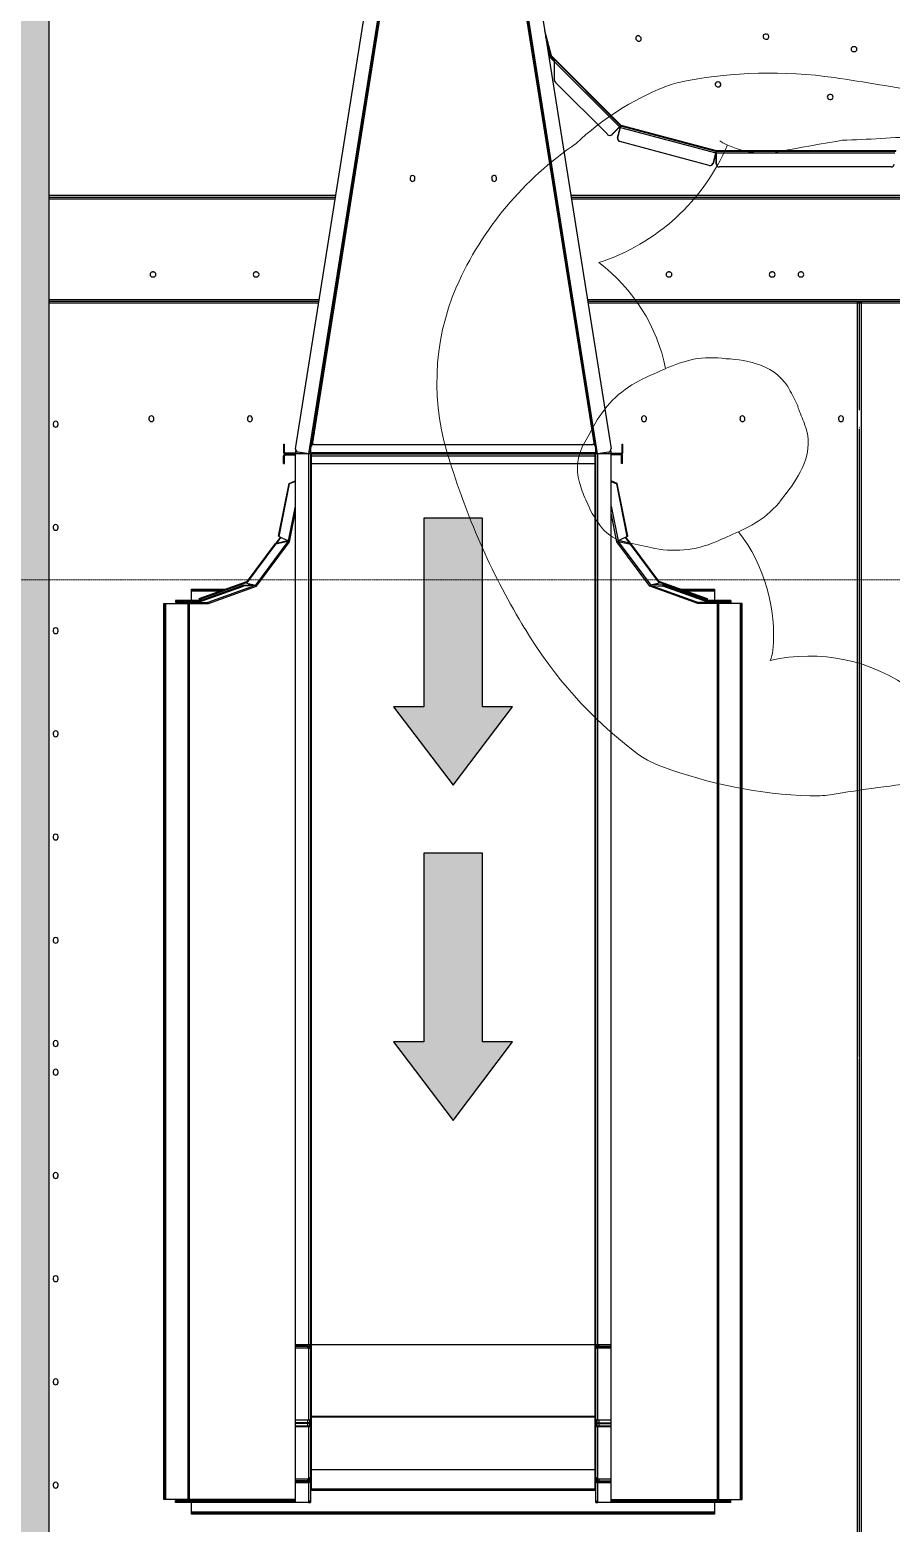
# Model space of a CAD drawing. Header units: millimetres. Extents: x 2822564 to 2991989, y -324396 to -253399.
# Drawn here: x 2831979 to 2832878, y -311927 to -310368 of the extents above; entities that cross this region are included whole.
import ezdxf

# ---------------------------------------------------------------- set-up
doc = ezdxf.new("R2010")
doc.units = ezdxf.units.MM
doc.linetypes.add('12017_XPLAN_GROUND$0$HIDDEN', pattern=[0.375, 0.25, -0.125])
doc.linetypes.add('DASHDOT', pattern=[1, 0.5, -0.25, 0, -0.25])
for name, color, linetype, lineweight in [("'new furniture'", 252, 'Continuous', 9), ('ARCHMED-Fur-S', 8, 'Continuous', 9), ('KATCHIN', 253, '12017_XPLAN_GROUND$0$HIDDEN', 5)]:
    doc.layers.add(name, color=color, linetype=linetype, lineweight=lineweight)
doc.layers.add('AX', color=1, linetype='DASHDOT')
doc.layers.add('LAF Detail', color=7, linetype='Continuous')

# ---------------------------------------------------------------- blocks, each defined once
blk = doc.blocks.new('N_1210DE-00037-200612191001')
at = {"layer": 'ARCHMED-Fur-S'}
blk.add_line((0.56, 10.85), (0.12, 10.86), dxfattribs=at)
for centre, radius, start, end in [((552.98, -349.48), 702.96, 144.71444, 145.42156), ((-223.28, 135.68), 221.46, 336.5542, 338.4609), ((10.05, 25.54), 43.1, 146.268, 165.4558), ((190.55, -13.65), 219.37, 163.7977, 165.4765), ((-29.75, 44.02), 8.38, 303.8854, 341.4998), ((-39.41, 24.4), 19.95, 352.275, 41.2889), ((-21.99, 33.85), 10, 165.4558, 176.0959), ((-5.76, 32.74), 26.27, 176.0959, 197.8391), ((-0.66, 27.83), 5, 91.3626, 135.2449), ((0.88, -36.92), 69.77, 89.9546, 91.3626), ((-2.66, -36.83), 69.73, 85.6517, 87.0449), ((2.25, 27.71), 5, 41.608, 85.6517), ((3.86, 23.34), 11.37, 135.2449, 152.1788), ((-2.48, 23.51), 11.33, 24.8185, 41.608), ((37.63, 16.36), 16.59, 117.7831, 167.2267), ((2.34, 23), 10.23, 146.4549, 163.7939), ((-0.98, 23.08), 10.19, 13.2251, 30.564), ((261.41, -48.14), 235.96, 161.085, 163.3053), ((8.22, 22.56), 16.05, 168.1544, 178.1606), ((0.96, 29.39), 32.07, 188.412, 220.503), ((-6.87, 22.95), 16.01, 358.8402, 8.8464), ((-11.96, 6.9), 16.7, 75.6507, 117.3916), ((78.58, 19.85), 86.46, 177.8638, 179.4247), ((12.41, 6.7), 16.26, 59.3154, 101.6171), ((-77.32, 23.93), 86.46, 357.5755, 359.1362), ((2.12, 20.62), 10, 179.4247, 215.5949), ((-0.93, 20.7), 10, 321.4049, 357.5755), ((18.42, 17.36), 4.03, 41.3263, 55.482), ((25.82, 22.52), 10, 332.2681, 343.3053), ((-5.25, 38.85), 45.1, 313.9831, 332.2681), ((-70.28, -31.21), 79.04, 34.1299, 35.5949), ((68.66, -34.85), 79.04, 141.4049, 143.1618), ((-0.72, 15.94), 5, 214.1299, 259.4252), ((2.15, 15.07), 4.12, 284.5708, 322.1938), ((0.2, 20.83), 9.97, 259.4252, 269.5695), ((1.01, 20.81), 9.97, 267.4282, 282.6328), ((-5.99, 23.85), 23.2, 221.2473, 263.4196), ((19.12, 13.59), 10, 296.9913, 313.9831), ((4.91, 41.51), 41.32, 275.2234, 296.9913), ((1.82, 69.72), 69.71, 261.3637, 275.6363)]:
    blk.add_arc(centre, radius, start, end, dxfattribs=at)
blk = doc.blocks.new('Surgery Zone')
at = {"layer": 'KATCHIN', "color": 240, "ltscale": 1.1, "true_color": 0xed1f24}
blk.add_line((1610637.8, -562746.7, 0), (1612587.8, -562746.7, 0), dxfattribs=at)
at = {"layer": 'KATCHIN', "color": 85, "ltscale": 1.1, "true_color": 0x58ba48}
blk.add_circle((1610637.8, -562746.7, 0), 2200, dxfattribs=at)
at = {"layer": "'new furniture'", "extrusion": (1.57871e-14, -3.63266e-19, -1), "xscale": -10.99999999998999, "yscale": 10.99999999998998, "zscale": -10.99999999998999, "rotation": 244.3416203095116}
blk.add_blockref('N_1210DE-00037-200612191001', (-1611443.1, -562779.7, 0), dxfattribs=at)
blk = doc.blocks.new('LAF')
at = {"ltscale": 10}
h = blk.add_hatch(color=150, dxfattribs=at)
h.dxf.hatch_style = 1
h.paths.add_polyline_path([(-273.8, 804.9), (-273.8, 866.2), (-470.8, 866.2), (-470.8, 897.7), (-552.7, 835.6), (-470.8, 773.4), (-470.8, 804.9)])
h.paths.add_polyline_path([(76.2, 804.9), (76.2, 866.2), (-120.8, 866.2), (-120.8, 897.7), (-202.7, 835.6), (-120.8, 773.4), (-120.8, 804.9)])
h.paths.add_polyline_path([(563, -606.2), (501.8, -606.2), (501.8, -803.2), (470.3, -803.2), (532.4, -885.2), (594.5, -803.2), (563, -803.2)])
h.paths.add_polyline_path([(563, -256.2), (501.8, -256.2), (501.8, -453.2), (470.3, -453.2), (532.4, -535.2), (594.5, -453.2), (563, -453.2)])
h.paths.add_polyline_path([(1174.1, 730.8), (1174.1, 792.1), (977.1, 792.1), (977.1, 823.6), (895.2, 761.4), (977.1, 699.3), (977.1, 730.8)])
h.paths.add_polyline_path([(1611.2, 730.8), (1611.2, 792.1), (1414.2, 792.1), (1414.2, 823.6), (1332.3, 761.4), (1414.2, 699.3), (1414.2, 730.8)])
at = {"layer": 'LAF Detail'}
h = blk.add_hatch(color=1, dxfattribs=at)
h.dxf.hatch_style = 1
h.paths.add_polyline_path([(1750, 1297.5), (-1750, 1297.5), (-1750, 1257.5), (1750, 1257.5)])
h.paths.add_polyline_path([(-1257.5, 1750), (-1297.5, 1750), (-1297.5, 1297.5), (-1257.5, 1297.5)])
h.paths.add_polyline_path([(1297.5, 1750), (1257.5, 1750), (1257.5, 1297.5), (1297.5, 1297.5)])
h.paths.add_polyline_path([(1297.5, -1297.5), (1257.5, -1297.5), (1257.5, -1750), (1297.5, -1750)])
h.paths.add_polyline_path([(1750, -1257.5), (-1750, -1257.5), (-1750, -1297.5), (1750, -1297.5)])
h.paths.add_polyline_path([(-1257.5, -1297.5), (-1297.5, -1297.5), (-1297.5, -1750), (-1257.5, -1750)])
h.paths.add_polyline_path([(2764.7, 1882.3), (2614.7, 1882.3), (2614.7, 1842.3), (2068.7, 1842.3), (2068.7, 1882.3), (1918.7, 1882.3), (1918.7, 567.3), (2068.7, 567.3), (2068.7, 604.8), (2183, 604.8), (2183, 609.8), (2063, 609.8), (2063, 637.3), (2183, 637.3), (2183, 607.3), (2614.7, 607.3), (2614.7, 567.3), (2764.7, 567.3)])
h.paths.add_polyline_path([(1958.7, 1802.3), (2724.7, 1802.3), (2724.7, 913.3), (2183, 913.3), (2183, 883.3), (2063, 883.3), (2063, 913.3), (1958.7, 913.3)], flags=16)
h.paths.add_polyline_path([(1958.9, 1526.8, 1), (1964, 1526.8, 1)], flags=0)
h.paths.add_polyline_path([(1958.9, 1314.6, 1), (1964, 1314.6, 1)], flags=0)
h.paths.add_polyline_path([(2151, 1529.4), (2152, 1529.4, -1), (2152, 1524.2), (2151, 1524.2, -1)], flags=0)
h.paths.add_polyline_path([(2148.9, 1526.8, -1), (2154, 1526.8, -1)], flags=0)
h.paths.add_polyline_path([(2151, 1317.2), (2152, 1317.2, -1), (2152, 1312), (2151, 1312, -1)], flags=0)
h.paths.add_polyline_path([(2154, 1314.6, -1), (2148.9, 1314.6, -1)], flags=0)
h.paths.add_polyline_path([(2000, 1717.6), (2001.5, 1718.9, -1), (2004.9, 1715), (2003.4, 1713.7, -1)], flags=0)
h.paths.add_polyline_path([(2257.9, 1477.7), (2257.9, 1478.7, -1), (2263.1, 1478.7), (2263.1, 1477.7, -1)], flags=0)
h.paths.add_polyline_path([(2257.9, 1363.7, -1), (2263.1, 1363.7), (2263.1, 1362.7, -1), (2257.9, 1362.7)], flags=0)
h.paths.add_polyline_path([(2562.4, 1106.3), (2724.7, 1249.4), (2724.7, 1249.7), (2562.1, 1106.3)], flags=0)
h.paths.add_polyline_path([(2556.8, 1105.2), (2557, 1105.2), (2557.2, 1105.3, 0.093249)], flags=0)
h.paths.add_polyline_path([(2308.7, 1100.3), (2551.5, 1100.3), (2555.3, 1103.7), (2555.3, 1104.3, -0.414214), (2557.3, 1106.3), (2557.3, 1105.2, 0.12943), (2555.3, 1104.3), (2555.3, 1100.4), (2552.5, 1097.8), (2544.7, 1097.8), (2544.7, 1096.6), (2326.7, 1096.6), (2307.7, 1096.6, 0.414214), (2306.5, 1095.3), (2306.5, 1036.7, 0.080761), (2306.5, 1036.3), (2306.5, 1036.3), (2330.5, 914.1), (2357.5, 914.1), (2544.1, 914.1), (2544.1, 913.8), (2544.1, 913.3), (2543.7, 913.3), (2419.6, 913.8), (2366, 913.8), (2357.6, 914.1), (2357.6, 913.3), (2357.5, 913.3), (2357.5, 914.1), (2327.5, 914.1), (2303.5, 1036.3), (1958.7, 1036.3), (1958.7, 1036.9), (2303, 1036.9), (2303, 1096.6), (2326.5, 1096.6), (2326.5, 1097.8), (2308.7, 1097.8)], flags=0)
h.paths.add_polyline_path([(2305.2, 1036.7, 0.09518), (2305.4, 1035.8, 0.113938), (2303.6, 1035.9), (2305.2, 1036.1)], flags=0)
h.paths.add_polyline_path([(2257.9, 1592.7), (2257.9, 1593.7, -1), (2263.1, 1593.7), (2263.1, 1592.7, -1)], flags=0)
h.paths.add_polyline_path([(2058.1, 1768.8), (2059.6, 1770.2, -1), (2063, 1766.3), (2061.5, 1764.9, -1)], flags=0)
h.paths.add_polyline_path([(2263.1, 1248.7), (2263.1, 1247.7, -1), (2257.9, 1247.7), (2257.9, 1248.7, -1)], flags=0)
h.paths.add_polyline_path([(2444, 1411.7, 0.956183), (2444, 1429.7, -0.066402)], flags=0)
h.paths.add_polyline_path([(2426.8, 1429.7), (2427.6, 1429.7, 0.022091), (2426.8, 1429.7, 11.266721), (2426.8, 1411.7), (2427.6, 1411.7, -0.022091), (2426.8, 1411.7, -11.266721)], flags=0)
h.paths.add_polyline_path([(2426.6, 1420.7, -1), (2326.6, 1420.7, -1)], flags=0)
h.paths.add_polyline_path([(2339.5, 1461.4, -1), (2332.5, 1461.4, -1)], flags=0)
h.paths.add_polyline_path([(2338.5, 1461.4, -1), (2333.5, 1461.4, -1)], flags=0)
h.paths.add_polyline_path([(2339.5, 1380, -1), (2332.5, 1380, -1)], flags=0)
h.paths.add_polyline_path([(2338.5, 1380, -1), (2333.5, 1380, -1)], flags=0)
h.paths.add_polyline_path([(2341, 1529.4), (2342, 1529.4, -1), (2342, 1524.2), (2341, 1524.2, -1)], flags=0)
h.paths.add_polyline_path([(2344, 1526.8, -1), (2338.9, 1526.8, -1)], flags=0)
h.paths.add_polyline_path([(2257.9, 1692.7), (2257.9, 1693.7, -1), (2263.1, 1693.7), (2263.1, 1692.7, -1)], flags=0)
h.paths.add_polyline_path([(2341, 1317.2), (2342, 1317.2, -1), (2342, 1312), (2341, 1312, -1)], flags=0)
h.paths.add_polyline_path([(2344, 1314.6, -1), (2338.9, 1314.6, -1)], flags=0)
h.paths.add_polyline_path([(1948.7, 1862.3, -1), (1962.7, 1862.3, -1)], flags=16)
h.paths.add_polyline_path([(2263.1, 1133.7), (2263.1, 1132.7, -1), (2257.9, 1132.7), (2257.9, 1133.7, -1)], flags=0)
h.paths.add_polyline_path([(2420.8, 1461.4, -1), (2413.8, 1461.4, -1)], flags=0)
h.paths.add_polyline_path([(2419.8, 1461.4, -1), (2414.8, 1461.4, -1)], flags=0)
h.paths.add_polyline_path([(2420.8, 1380, -1), (2413.8, 1380, -1)], flags=0)
h.paths.add_polyline_path([(2419.8, 1380, -1), (2414.8, 1380, -1)], flags=0)
h.paths.add_polyline_path([(2257.9, 1792.7), (2257.9, 1793.7, -1), (2263.1, 1793.7), (2263.1, 1792.7, -1)], flags=0)
h.paths.add_polyline_path([(2551.5, 1100.3, 0.016832), (2552, 1099.1), (2552.1, 1099.1), (2551.9, 1099.1), (2551.9, 1099), (2552, 1099, -0.00829)], flags=0)
h.paths.add_polyline_path([(2327.4, 1109.9), (2329.4, 1109.9, -1), (2329.4, 1104.7), (2327.4, 1104.7, -1)], flags=0)
h.paths.add_polyline_path([(2490.2, 1477.7), (2490.2, 1478.7, -1), (2495.4, 1478.7), (2495.4, 1477.7, -1)], flags=0)
h.paths.add_polyline_path([(2490.2, 1363.7, -1), (2495.4, 1363.7), (2495.4, 1362.7, -1), (2490.2, 1362.7)], flags=0)
h.paths.add_polyline_path([(2394, 1109.9), (2396, 1109.9, -1), (2396, 1104.7), (2394, 1104.7, -1)], flags=0)
h.paths.add_polyline_path([(1958.7, 873.3), (2310.7, 873.3), (2310.7, 647.3), (1958.7, 647.3)], flags=16)
h.paths.add_polyline_path([(2490.2, 1592.7), (2490.2, 1593.7, -1), (2495.4, 1593.7), (2495.4, 1592.7, -1)], flags=0)
h.paths.add_polyline_path([(2490.2, 1248.7, -1), (2495.4, 1248.7), (2495.4, 1247.7, -1), (2490.2, 1247.7)], flags=0)
h.paths.add_polyline_path([(2531, 1529.4), (2532, 1529.4, -1), (2532, 1524.2), (2531, 1524.2, -1)], flags=0)
h.paths.add_polyline_path([(2534, 1526.8, -1), (2528.9, 1526.8, -1)], flags=0)
h.paths.add_polyline_path([(2531, 1317.2), (2532, 1317.2, -1), (2532, 1312), (2531, 1312, -1)], flags=0)
h.paths.add_polyline_path([(2534, 1314.6, -1), (2528.9, 1314.6, -1)], flags=0)
h.paths.add_polyline_path([(2490.2, 1692.7), (2490.2, 1693.7, -1), (2495.4, 1693.7), (2495.4, 1692.7, -1)], flags=0)
h.paths.add_polyline_path([(2460.7, 1109.9), (2462.7, 1109.9, -1), (2462.7, 1104.7), (2460.7, 1104.7, -1)], flags=0)
h.paths.add_polyline_path([(2495.4, 1133.7), (2495.4, 1132.7, -1), (2490.2, 1132.7), (2490.2, 1133.7, -1)], flags=0)
h.paths.add_polyline_path([(2490.2, 1792.7), (2490.2, 1793.7, -1), (2495.4, 1793.7), (2495.4, 1792.7, -1)], flags=0)
h.paths.add_polyline_path([(2527.4, 1109.9), (2529.4, 1109.9, -1), (2529.4, 1104.7), (2527.4, 1104.7, -1)], flags=0)
h.paths.add_polyline_path([(2322.7, 860.3), (2350.7, 860.3), (2350.7, 873.3), (2724.7, 873.3), (2724.7, 647.3), (2350.7, 647.3), (2350.7, 660.3), (2322.7, 660.3, -0.414214), (2320.7, 662.3), (2320.7, 858.3, -0.414214)], flags=16)
h.paths.add_polyline_path([(2561.8, 1122.2), (2563.3, 1123.5, -1), (2566.7, 1119.6), (2565.2, 1118.3, -1)], flags=0)
h.paths.add_polyline_path([(2353.8, 820.3), (2353.8, 860.3), (2353.7, 820.3)], flags=0)
h.paths.add_polyline_path([(2578.9, 1095.3, -1), (2573.8, 1095.3, -1)], flags=0)
h.paths.add_polyline_path([(2619.9, 1173.4), (2621.4, 1174.7, -1), (2624.8, 1170.8), (2623.3, 1169.5, -1)], flags=0)
h.paths.add_polyline_path([(2392.3, 858.8), (2392.3, 662.3), (2392.2, 661.9), (2392, 660.7), (2391.5, 660.5), (2391.7, 660.7), (2391.9, 660.9), (2392, 661.2), (2392.2, 661.6), (2392.2, 661.9), (2392.3, 662.3), (2392.3, 858.3), (2392.2, 858.7), (2392, 859.9), (2391.8, 860)], flags=0)
h.paths.add_polyline_path([(2383.4, 818.3), (2383.2, 818.3), (2383.2, 702.3), (2383.2, 701.9), (2383, 700.7), (2382.1, 700.3), (2381.9, 700.3), (2382.2, 700.4), (2382.4, 700.5), (2382.6, 700.7), (2382.8, 700.9), (2383, 701.2), (2383.1, 701.6), (2383.2, 701.9), (2383.2, 702.3), (2383.2, 818.3), (2383.2, 818.7), (2383, 819.9), (2382.8, 820)], flags=0)
h.paths.add_polyline_path([(2623.3, 1770.2), (2624.8, 1768.8, -1), (2621.4, 1764.9), (2619.9, 1766.3, -1)], flags=0)
h.paths.add_polyline_path([(2678, 1224.6), (2679.5, 1225.9, -1), (2682.9, 1222), (2681.4, 1220.7, -1)], flags=0)
h.paths.add_polyline_path([(2721, 1529.4), (2722, 1529.4, -1), (2722, 1524.2), (2721, 1524.2, -1)], flags=0)
h.paths.add_polyline_path([(2724, 1526.8, -1), (2718.9, 1526.8, -1)], flags=0)
h.paths.add_polyline_path([(2721, 1317.2), (2722, 1317.2, -1), (2722, 1312), (2721, 1312, -1)], flags=0)
h.paths.add_polyline_path([(2724, 1314.6, -1), (2718.9, 1314.6, -1)], flags=0)
h.paths.add_polyline_path([(2681.4, 1718.9), (2682.9, 1717.6, -1), (2679.5, 1713.7), (2678, 1715, -1)], flags=0)
h.paths.add_polyline_path([(2665.4, 1096), (2667.3, 1092.8, 0.483498), (2670.4, 1095.3, 0.867202)], flags=0)
h.paths.add_polyline_path([(1962.7, 587.3, -1), (1948.7, 587.3, -1)], flags=16)
h.paths.add_polyline_path([(2537.3, 819.3), (2537.3, 818.3, -1), (2532.1, 818.3), (2532.1, 819.3, -1)], flags=0)
h.paths.add_polyline_path([(2537.3, 818.8, -1), (2532.2, 818.8, -1)], flags=0)
h.paths.add_polyline_path([(2720.7, 1862.3, -1), (2734.7, 1862.3, -1)], flags=16)
h.paths.add_polyline_path([(2537.3, 761.1), (2537.3, 760.1, -1), (2532.1, 760.1), (2532.1, 761.1, -1)], flags=0)
h.paths.add_polyline_path([(2537.3, 760.6, -1), (2532.2, 760.6, -1)], flags=0)
h.paths.add_polyline_path([(2537.3, 702.8), (2537.3, 701.8, -1), (2532.1, 701.8), (2532.1, 702.8, -1)], flags=0)
h.paths.add_polyline_path([(2537.3, 702.3, -1), (2532.2, 702.3, -1)], flags=0)
h.paths.add_polyline_path([(2734.7, 587.3, -1), (2720.7, 587.3, -1)], flags=16)
h.paths.add_polyline_path([(1297.5, 1257.5), (1257.5, 1257.5), (1257.5, -1257.5), (1297.5, -1257.5)])
h.paths.add_polyline_path([(-1257.5, 1257.5), (-1297.5, 1257.5), (-1297.5, -1257.5), (-1257.5, -1257.5)])
at = {"ltscale": 10}
for points in [[(-273.8, 804.9), (-273.8, 866.2), (-470.8, 866.2), (-470.8, 897.7), (-552.7, 835.6), (-470.8, 773.4), (-470.8, 804.9)], [(76.2, 804.9), (76.2, 866.2), (-120.8, 866.2), (-120.8, 897.7), (-202.7, 835.6), (-120.8, 773.4), (-120.8, 804.9)]]:
    blk.add_lwpolyline(points, close=True, dxfattribs=at)
at = {"layer": 'LAF Detail', "color": 7, "linetype": 'Continuous', "lineweight": 25}
blk.add_line((-1750, 1257.5), (1750, 1257.5), dxfattribs=at)
at = {"layer": 'LAF Detail', "color": 3, "linetype": 'Continuous', "lineweight": 25}
for p, q in [((-933, 1253.2), (-934, 1253.2)), ((-934, 1248.1), (-933, 1248.1)), ((-825.2, 1253.2), (-826.2, 1253.2)), ((-826.2, 1248.1), (-825.2, 1248.1)), ((-717.4, 1253.2), (-718.4, 1253.2)), ((-718.4, 1248.1), (-717.4, 1248.1)), ((-609.7, 1253.2), (-610.7, 1253.2)), ((-610.7, 1248.1), (-609.7, 1248.1)), ((-501.9, 1253.2), (-502.9, 1253.2)), ((-502.9, 1248.1), (-501.9, 1248.1)), ((-471.9, 1253.2), (-472.9, 1253.2)), ((-472.9, 1248.1), (-471.9, 1248.1)), ((-364.1, 1253.2), (-365.1, 1253.2)), ((-365.1, 1248.1), (-364.1, 1248.1)), ((-256.3, 1253.2), (-257.3, 1253.2)), ((-257.3, 1248.1), (-256.3, 1248.1)), ((-148.5, 1253.2), (-149.5, 1253.2)), ((-149.5, 1248.1), (-148.5, 1248.1)), ((-40.8, 1253.2), (-41.8, 1253.2)), ((-41.8, 1248.1), (-40.8, 1248.1)), ((67, 1253.2), (66, 1253.2)), ((66, 1248.1), (67, 1248.1)), ((174.8, 1253.2), (173.8, 1253.2)), ((173.8, 1248.1), (174.8, 1248.1)), ((300.6, 975.9), (300.6, 1257.5)), ((302.6, 1257.5), (302.6, 975.6)), ((304.6, 1257.5), (304.6, 975.3)), ((409.4, 958.7), (409.4, 1257.5)), ((411.4, 1257.5), (411.4, 958.4)), ((413.4, 1257.5), (413.4, 958.1)), ((180.5, 1153.2), (179.5, 1153.2)), ((179.5, 1148.1), (180.5, 1148.1)), ((328.1, 1149.5), (328.1, 1148.5)), ((333.2, 1148.5), (333.2, 1149.5)), ((-951.7, 1125.6), (-949.7, 1125.6)), ((-951.7, 986.6), (-951.7, 1125.6)), ((-950.7, 1000.6), (-950.7, 1125.6)), ((-949.7, 1000.6), (-949.7, 1125.6)), ((-948.7, 1137.6), (-12.9, 1137.6)), ((-948.7, 1000.6), (-948.7, 1137.6)), ((-948.7, 1136.6), (-12.9, 1136.6)), ((-948.7, 1135.6), (-12.9, 1135.6)), ((-12.9, 1137.6), (-12.9, 1091)), ((-9.9, 1125.6), (-11.9, 1125.6)), ((-11.9, 1125.6), (-11.9, 1092)), ((-10.9, 1101.5), (-10.9, 1125.6)), ((-9.9, 1099.6), (-9.9, 1125.6)), ((-963.7, 562.6), (-963.7, 1108.6)), ((-963.7, 1108.6), (-951.7, 1108.6)), ((-962.7, 562.6), (-962.7, 1108.6)), ((-961.7, 562.6), (-961.7, 1108.6)), ((-951.7, 1122.2), (-950.7, 1122.2)), ((-950.7, 1122.4), (-949.7, 1122.4)), ((-12.9, 1112.6), (-948.7, 1112.6)), ((-948.7, 1111.6), (-12.9, 1111.6)), ((-12.9, 1111.2), (-948.7, 1111.2)), ((-936.7, 1111.6), (-936.7, 1111.2)), ((-24.9, 1111.2), (-24.9, 1111.6)), ((-10.9, 1122.4), (-11.9, 1122.4)), ((-9.9, 1122.2), (-10.9, 1122.2)), ((-9.9, 1108.6), (2.1, 1108.6)), ((0.1, 1108.6), (0.1, 1078.7)), ((1.1, 1108.6), (1.1, 1076)), ((2.1, 1108.6), (2.1, 1073.2)), ((-11.9, 1103.2), (-10.9, 1103.2)), ((-11.6, 1101.4), (-11.9, 1091.8)), ((-11.9, 1092.1), (-11.9, 1092.1)), ((-11.9, 1092), (-11.9, 1092)), ((-11.9, 1091.7), (-11.9, 1091.8)), ((5.9, 1042.3), (-11.9, 1091.7)), ((-10.6, 1101.5), (-11.6, 1101.4)), ((-11.6, 1101.4), (5.3, 1054.6)), ((-9.9, 1102.3), (-10.9, 1102.3)), ((-10.6, 1101.5), (6.2, 1054.7)), ((-9.3, 1098), (-8.8, 1100.8)), ((-7.9, 1100.8), (-8.8, 1100.8)), ((-8.8, 1100.8), (9, 1051.2)), ((-7.9, 1100.8), (10.1, 1051)), ((-12.9, 1091), (5.1, 1041)), ((5.3, 1054.6), (6.2, 1054.7)), ((5.9, 1042.4), (5.3, 1054.6)), ((6.2, 1054.7), (6.8, 1044.6)), ((8.2, 1050.9), (6.2, 1042)), ((9, 1051.2), (8.2, 1050.9)), ((8.2, 1050.9), (48.9, 1020.6)), ((9, 1051.2), (49.7, 1021)), ((10.1, 1051), (9.3, 1051)), ((10.1, 1051), (10, 1050.5)), ((180.5, 1050.3), (179.5, 1050.3)), ((179.5, 1045.2), (180.5, 1045.2)), ((5.1, 1041), (51.5, 1006.5)), ((5.9, 1042.3), (5.9, 1042.4)), ((6.3, 1042.4), (5.9, 1042.4)), ((6.3, 1042.3), (5.9, 1042.3)), ((6.2, 1041.9), (6.2, 1042)), ((51.9, 1008), (6.2, 1041.9)), ((328.1, 1041.8), (328.1, 1040.8)), ((333.2, 1040.8), (333.2, 1041.8)), ((48.9, 1020.6), (49.7, 1021)), ((51.9, 1008.1), (48.9, 1020.6)), ((49.7, 1021), (52.7, 1008.5)), ((49.9, 1020.3), (56.2, 1015.6)), ((50, 1019.7), (56, 1015.3)), ((57, 1017.3), (52.5, 1007.8)), ((57.3, 1017.9), (57, 1017.3)), ((57, 1017.3), (112, 1006.3)), ((57.3, 1017.9), (112.3, 1006.9)), ((-951.7, 1001.3), (-950.7, 1001.3)), ((-788.5, 1000.6), (-951.7, 1000.6)), ((-951.2, 1000.6), (-951.2, 986.6)), ((-949.7, 1000.6), (-950.7, 1000.6)), ((-931.2, 986.6), (-931.2, 1000.6)), ((-930.2, 986.6), (-930.2, 1000.6)), ((-929.3, 987.6), (-929.3, 1000.6)), ((-928.9, 987.6), (-928.9, 1000.6)), ((-927, 1000.6), (-927, 986.6)), ((-872.5, 986.6), (-872.5, 1000.6)), ((-871.8, 986.6), (-871.8, 1000.6)), ((-869.2, 987.6), (-869.2, 1000.6)), ((-868.6, 987.6), (-868.6, 1000.6)), ((-865.3, 1000.6), (-865.3, 986.6)), ((-790.7, 986.6), (-790.7, 1000.6)), ((-790.5, 986.6), (-790.5, 1000.6)), ((-788.8, 987.6), (-788.8, 1000.6)), ((-788.5, 987.6), (-788.5, 1000.6)), ((-788.3, 987.6), (-788.3, 1000.6)), ((143.3, 1000.6), (-788.3, 1000.6)), ((-786.6, 1000.6), (-786.6, 670.6)), ((51.5, 1006.5), (81.4, 1000.6)), ((52.7, 1008.5), (51.9, 1008.1)), ((52.7, 1008.4), (51.9, 1008)), ((51.9, 1008), (51.9, 1008.1)), ((52.5, 1007.8), (52.5, 1007.7)), ((52.5, 1007.7), (52.5, 1007.8)), ((88.6, 1000.6), (52.5, 1007.7)), ((52.7, 1008.4), (52.7, 1008.5)), ((52.7, 1008.2), (52.7, 1008.4)), ((112, 1006.3), (112.3, 1006.9)), ((114.5, 1000.6), (112, 1006.3)), ((112.3, 1006.9), (115.1, 1000.6)), ((133.3, 1012.6), (133.3, 1011.6)), ((133.3, 1012.6), (141.3, 1012.6)), ((133.3, 1011.6), (141.3, 1011.6)), ((141.3, 1011.6), (141.3, 1012.6)), ((143.3, 1010.6), (142.3, 1010.6)), ((142.3, 1010.6), (142.3, 1000.6)), ((143.3, 984.6), (143.3, 1011.2)), ((144, 1011.2), (143.3, 1011.2)), ((147.2, 999.9), (143.3, 1000.5)), ((144, 1000.4), (144, 1011.2)), ((153.3, 1012.6), (144.7, 1012.6)), ((144.7, 1011.9), (144.7, 1012.6)), ((153.3, 1011.9), (144.7, 1011.9)), ((148.5, 1000), (617.2, 925.8)), ((150.3, 1011.9), (150.3, 1012.6)), ((153.3, 1012.6), (153.3, 1011.9)), ((-930.2, 986.6), (-951.7, 986.6)), ((-951.7, 985.6), (-951.7, 984.6)), ((-951.5, 985.6), (-951.7, 985.6)), ((-787.4, 984.6), (-951.7, 984.6)), ((-949.7, 984.6), (-949.7, 984.6)), ((-938.7, 984.6), (-938.7, 686.6)), ((-937.7, 983.6), (143.3, 983.6)), ((-937.7, 983.6), (-937.7, 687.6)), ((-937.7, 687.6), (-937.7, 983.6)), ((-927, 987.6), (-930.2, 987.6)), ((-926.9, 985.6), (-929.2, 985.6)), ((-929.2, 985.6), (-929.2, 984.6)), ((-871.8, 986.6), (-927, 986.6)), ((-917.7, 687.6), (-917.7, 983.6)), ((-917.1, 983.6), (-917.1, 687.6)), ((-865.3, 987.6), (-871.8, 987.6)), ((-865.3, 985.6), (-871.1, 985.6)), ((-871.1, 985.6), (-871.1, 984.6)), ((-790.5, 986.6), (-865.3, 986.6)), ((-862.6, 687.6), (-862.6, 983.6)), ((-861.7, 983.6), (-861.7, 687.6)), ((-788.5, 987.6), (-790.5, 987.6)), ((-786.6, 985.6), (-790.2, 985.6)), ((-790.2, 985.6), (-790.2, 984.6)), ((-788.4, 986.8), (-788.3, 986.8)), ((-786.6, 987.6), (-788.3, 987.6)), ((-787.4, 984.6), (-787.4, 985.6)), ((-787.1, 687.6), (-787.1, 983.6)), ((-786.6, 984.2), (-786.9, 984.2)), ((143.3, 986.6), (-786.6, 986.6)), ((143.3, 984.6), (-786.6, 984.6)), ((133.3, 983.6), (133.3, 687.6)), ((141.3, 984.6), (141.3, 686.6)), ((143.2, 984), (150.2, 984)), ((143.2, 983.6), (143.2, 984)), ((143.3, 986.1), (145.1, 997.5)), ((143.4, 986.4), (143.3, 986.8)), ((143.4, 986.8), (143.3, 986.8)), ((143.3, 986.6), (143.3, 986.3)), ((143.3, 986.1), (618.7, 910.8)), ((143.3, 984.7), (147.6, 984)), ((143.3, 983.6), (143.3, 687.6)), ((144.6, 984.4), (144.6, 686.3)), ((152.1, 983.3), (619.5, 909.2)), ((152.8, 982.4), (619.7, 908.5)), ((153.2, 981), (153.2, 689.8)), ((430.2, 875.5), (431.2, 875.4)), ((431.5, 880.5), (430.5, 880.6)), ((431.2, 795.3), (430.2, 795.3)), ((430.5, 790.2), (431.5, 790.2)), ((143.3, 684.7), (618.7, 760)), ((619.5, 761.5), (152.1, 687.5)), ((619.7, 762.3), (152.8, 688.3)), ((617.2, 745), (148.5, 670.7)), ((557.5, 734.5), (484.8, 661.7)), ((485.8, 660.7), (558.4, 733.3)), ((486.2, 660.2), (558.9, 732.9)), ((558, 734), (553.7, 729.6)), ((558.4, 733.3), (557.9, 733.8)), ((565.1, 736.7), (558.2, 734.9)), ((571.7, 737.8), (558.4, 734.2)), ((558.8, 733.6), (558.6, 734.2)), ((558.8, 733.6), (578.3, 738.8)), ((558.9, 732.9), (584.9, 739.9)), ((476.6, 674.2), (531.1, 728.7)), ((533.3, 729.6), (554.6, 729.6)), ((409.4, 135.8), (409.4, 712)), ((411.4, 712.4), (411.4, 150)), ((413.4, 712.7), (413.4, 164.3)), ((-951.7, 686.6), (-787.4, 686.6)), ((-951.7, 686.6), (-951.7, 685.6)), ((-949.7, 686.5), (-949.7, 686.6)), ((143.3, 687.6), (-937.7, 687.6)), ((-929.2, 685.6), (-929.2, 686.6)), ((-871.1, 685.6), (-871.1, 686.6)), ((-790.2, 685.6), (-790.2, 686.6)), ((-787.4, 686.6), (-787.4, 685.6)), ((-786.9, 687), (-786.6, 687)), ((-786.6, 686.6), (143.3, 686.6)), ((143.2, 686.8), (143.2, 687.6)), ((150.2, 686.8), (143.2, 686.8)), ((147.6, 686.8), (143.3, 686.1)), ((143.3, 659.6), (143.3, 686.6)), ((300.6, 302.6), (300.6, 694.8)), ((302.6, 695.1), (302.6, -298.8)), ((304.6, 695.5), (304.6, -298.1)), ((-951.7, 685.6), (-951.5, 685.6)), ((-951.7, 545.6), (-951.7, 684.6)), ((-951.7, 684.6), (-930.2, 684.6)), ((-951.7, 670.6), (-788.5, 670.6)), ((-951.2, 684.6), (-951.2, 670.6)), ((-950.7, 670.6), (-950.7, 545.6)), ((-949.7, 670.5), (-950.7, 670.5)), ((-949.7, 670.6), (-949.7, 545.6)), ((-948.7, 670.6), (-948.7, 533.6)), ((-931.2, 670.6), (-931.2, 684.6)), ((-930.2, 670.6), (-930.2, 684.6)), ((-927, 683.6), (-930.2, 683.6)), ((-929.3, 683.6), (-929.3, 670.6)), ((-926.9, 685.6), (-929.2, 685.6)), ((-928.9, 683.6), (-928.9, 670.6)), ((-927, 684.6), (-871.8, 684.6)), ((-927, 684.6), (-927, 670.6)), ((-872.5, 670.6), (-872.5, 684.6)), ((-871.8, 670.6), (-871.8, 684.6)), ((-865.3, 683.6), (-871.8, 683.6)), ((-865.3, 685.6), (-871.1, 685.6)), ((-869.2, 683.6), (-869.2, 670.6)), ((-868.6, 683.6), (-868.6, 670.6)), ((-865.3, 684.6), (-865.3, 670.6)), ((-865.3, 684.6), (-790.5, 684.6)), ((-790.7, 670.6), (-790.7, 684.6)), ((-790.5, 670.6), (-790.5, 684.6)), ((-788.5, 683.6), (-790.5, 683.6)), ((-786.6, 685.6), (-790.2, 685.6)), ((-788.8, 683.6), (-788.8, 670.6)), ((-788.5, 683.6), (-788.5, 670.6)), ((-788.4, 684.4), (-788.3, 684.4)), ((-788.3, 683.6), (-788.3, 670.6)), ((-786.6, 683.6), (-788.3, 683.6)), ((-788.3, 670.6), (143.3, 670.6)), ((-786.6, 684.6), (143.3, 684.6)), ((51.5, 664.6), (81.4, 670.6)), ((88.6, 670.6), (52.5, 663.4)), ((114.5, 670.6), (112, 664.8)), ((112.3, 664.2), (115.1, 670.6)), ((142.3, 660.6), (142.3, 670.6)), ((145.1, 673.2), (143.3, 684.7)), ((143.3, 684.4), (143.3, 684.2)), ((143.3, 684), (143.4, 684.2)), ((143.3, 684), (143.4, 684)), ((143.3, 670.2), (147.2, 670.8)), ((-951.7, 669.8), (-950.7, 669.8)), ((5.1, 630.1), (51.5, 664.6)), ((51.9, 663.1), (6.2, 629.2)), ((51.9, 663), (48.9, 650.5)), ((49.7, 650.1), (52.7, 662.7)), ((56.2, 655.5), (49.9, 650.8)), ((56, 655.9), (50, 651.4)), ((51.9, 663.1), (51.9, 663)), ((52.7, 662.7), (51.9, 663.1)), ((52.7, 662.7), (51.9, 663)), ((52.5, 663.5), (52.5, 663.4)), ((52.5, 663.4), (52.5, 663.3)), ((57, 653.8), (52.5, 663.3)), ((52.7, 662.9), (52.7, 662.7)), ((52.7, 662.7), (52.7, 662.7)), ((57, 653.8), (112, 664.8)), ((57.3, 653.3), (112.3, 664.2)), ((112, 664.8), (112.3, 664.2)), ((133.3, 658.6), (133.3, 659.6)), ((133.3, 659.6), (141.3, 659.6)), ((133.3, 658.6), (141.3, 658.6)), ((141.3, 659.6), (141.3, 658.6)), ((143.3, 660.6), (142.3, 660.6)), ((144, 659.6), (143.3, 659.6)), ((144, 670.3), (144, 659.6)), ((144.7, 658.9), (144.7, 658.2)), ((144.7, 658.9), (153.3, 658.9)), ((144.7, 658.2), (153.3, 658.2)), ((150.3, 658.2), (150.3, 658.9)), ((153.3, 658.9), (153.3, 658.2)), ((444.3, 568.1), (469.3, 661.6)), ((484.2, 660.7), (457.6, 561.4)), ((458.9, 561.1), (485.5, 660.3)), ((459.6, 560.7), (486.2, 660.2)), ((473, 663.7), (485.5, 660.3)), ((473.3, 663.9), (484.9, 660.7)), ((485.8, 660.7), (476.6, 669.9)), ((485.1, 661.1), (476.6, 669.5)), ((483.6, 661.1), (483.5, 660.9)), ((484.3, 662.2), (484.1, 662.1)), ((484.9, 660.7), (484.9, 660.5)), ((485.3, 661.2), (485.1, 661.1)), ((8.2, 620.2), (48.9, 650.5)), ((9, 619.9), (49.7, 650.1)), ((48.9, 650.5), (49.7, 650.1)), ((57.3, 653.3), (57, 653.8)), ((575.6, 644.2), (574.9, 643.5)), ((578.5, 639.9), (579.2, 640.6)), ((-12.9, 580.1), (5.1, 630.1)), ((5.9, 628.8), (-11.9, 579.4)), ((5.9, 628.7), (5.3, 616.5)), ((5.9, 628.8), (5.9, 628.7)), ((6.3, 628.8), (5.9, 628.8)), ((6.3, 628.7), (5.9, 628.7)), ((6.2, 629.2), (6.2, 629.1)), ((8.2, 620.2), (6.2, 629.1)), ((6.2, 616.4), (6.8, 626.6)), ((180.5, 638.9), (179.5, 638.9)), ((179.5, 633.8), (180.5, 633.8)), ((-11.6, 569.7), (5.3, 616.5)), ((-10.6, 569.6), (6.2, 616.4)), ((9, 619.9), (-8.8, 570.3)), ((10.1, 620.1), (-7.9, 570.3)), ((5.3, 616.5), (6.2, 616.4)), ((9, 619.9), (8.2, 620.2)), ((10.1, 620.1), (9.3, 620.1)), ((10, 620.6), (10.1, 620.1)), ((328.1, 610.7), (328.1, 609.7)), ((333.2, 609.7), (333.2, 610.7)), ((1.1, 595.2), (1.1, 562.6)), ((2.1, 597.9), (2.1, 562.6)), ((-12.9, 533.6), (-12.9, 580.1)), ((-11.9, 579.4), (-11.9, 579.3)), ((-11.6, 569.7), (-11.9, 579.3)), ((-11.9, 545.6), (-11.9, 579.1)), ((-11.9, 579.1), (-11.9, 579.1)), ((-11.9, 579.1), (-11.9, 579.1)), ((0.1, 592.4), (0.1, 562.6)), ((-951.7, 562.6), (-963.7, 562.6)), ((-11.9, 567.9), (-10.9, 567.9)), ((-10.6, 569.6), (-11.6, 569.7)), ((-10.9, 545.6), (-10.9, 569.7)), ((-9.9, 568.8), (-10.9, 568.8)), ((-9.9, 545.6), (-9.9, 571.5)), ((2.1, 562.6), (-9.9, 562.6)), ((-8.8, 570.3), (-9.3, 573.1)), ((-7.9, 570.3), (-8.8, 570.3)), ((458.9, 561.1), (446.4, 564.4)), ((458.2, 561), (446.6, 564.1)), ((456.9, 561.6), (456.8, 561.4)), ((-951.7, 548.9), (-950.7, 548.9)), ((-950.7, 548.7), (-949.7, 548.7)), ((-12.9, 560), (-948.7, 560)), ((-948.7, 559.6), (-12.9, 559.6)), ((-12.9, 558.6), (-948.7, 558.6)), ((-936.7, 559.6), (-936.7, 560)), ((-24.9, 560), (-24.9, 559.6)), ((-10.9, 548.7), (-11.9, 548.7)), ((-9.9, 548.9), (-10.9, 548.9)), ((442.9, 378.2), (442.9, 557.6)), ((445.9, 560.6), (458.9, 560.6)), ((446.2, 560.8), (458.2, 560.8)), ((456.8, 560.8), (456.8, 560.6)), ((457.5, 560.6), (457.5, 374.2)), ((458.3, 561.3), (458.2, 561)), ((458.2, 560.8), (458.2, 560.6)), ((458.9, 373.3), (458.9, 560.6)), ((459.6, 373), (459.6, 560.7)), ((526.7, 560), (526.4, 559)), ((531.3, 557.7), (531.6, 558.7)), ((-951.7, 545.6), (-949.7, 545.6)), ((-948.7, 535.6), (-12.9, 535.6)), ((-948.7, 534.6), (-12.9, 534.6)), ((-948.7, 533.6), (-12.9, 533.6)), ((-9.9, 545.6), (-11.9, 545.6)), ((180.5, 536), (179.5, 536)), ((179.5, 530.9), (180.5, 530.9)), ((328.1, 502.9), (328.1, 501.9)), ((333.2, 501.9), (333.2, 502.9)), ((576.7, 510), (576.4, 509)), ((581.3, 507.7), (581.6, 508.7)), ((328.1, 472.9), (328.1, 471.9)), ((333.2, 471.9), (333.2, 472.9)), ((513.3, 442.3), (513.3, 441.3)), ((518.4, 441.3), (518.4, 442.3)), ((180.5, 433.2), (179.5, 433.2)), ((179.5, 428.1), (180.5, 428.1)), ((-1257.5, 413.4), (302.6, 413.4)), ((302.6, 409.4), (-1257.5, 409.4)), ((-1144.1, 411.4), (-488.3, 411.4)), ((-488.1, 411.7), (-488.1, 411)), ((-487.4, 411.1), (-487.4, 411.6)), ((-486.7, 411), (-486.7, 411.7)), ((-486.5, 411.4), (169.3, 411.4)), ((170.7, 411.1), (170.7, 411.6)), ((189.3, 411.6), (189.3, 411.1)), ((189.3, 411.4), (300.6, 411.4)), ((301.6, 413.4), (301.6, 409.4)), ((301.6, 411.4), (302.6, 411.4)), ((563.3, 417.5), (563.3, 416.5)), ((568.4, 416.5), (568.4, 417.5))]:
    blk.add_line(p, q, dxfattribs=at)
at = {"layer": 'LAF Detail', "color": 3, "linetype": 'Continuous', "lineweight": 25, "flags": 128}
for points in [[(-869.2, 987.6), (-869.1, 986.8), (-868.9, 986.1), (-868.4, 985.7), (-867.9, 985.6)], [(-867.9, 985.6), (-868.2, 985.7), (-868.4, 986.1), (-868.5, 986.8), (-868.6, 987.6)], [(-869.2, 683.6), (-869.1, 684.3), (-868.9, 685), (-868.4, 685.4), (-867.9, 685.6)], [(-867.9, 685.6), (-868.2, 685.4), (-868.4, 685), (-868.5, 684.3), (-868.6, 683.6)]]:
    blk.add_lwpolyline(points, dxfattribs=at)
at = {"layer": 'LAF Detail', "color": 3, "linetype": 'Continuous', "lineweight": 25}
for centre, radius, start, end in [((-934, 1250.6), 2.55, 90, 270), ((-933, 1250.6), 2.55, 270, 90), ((-826.2, 1250.6), 2.55, 90, 270), ((-825.2, 1250.6), 2.55, 270, 90), ((-718.4, 1250.6), 2.55, 90, 270), ((-717.4, 1250.6), 2.55, 270, 90), ((-610.7, 1250.6), 2.55, 90, 270), ((-609.7, 1250.6), 2.55, 270, 90), ((-502.9, 1250.6), 2.55, 90, 270), ((-501.9, 1250.6), 2.55, 270, 90), ((-472.9, 1250.6), 2.55, 90, 270), ((-471.9, 1250.6), 2.55, 270, 90), ((-365.1, 1250.6), 2.55, 90, 270), ((-364.1, 1250.6), 2.55, 270, 90), ((-257.3, 1250.6), 2.55, 90, 270), ((-256.3, 1250.6), 2.55, 270, 90), ((-149.5, 1250.6), 2.55, 90, 270), ((-148.5, 1250.6), 2.55, 270, 90), ((-41.8, 1250.6), 2.55, 90, 270), ((-40.8, 1250.6), 2.55, 270, 90), ((66, 1250.6), 2.55, 90, 270), ((67, 1250.6), 2.55, 270, 90), ((173.8, 1250.6), 2.55, 90, 270), ((174.8, 1250.6), 2.55, 270, 90), ((179.5, 1150.6), 2.55, 90, 270), ((180.5, 1150.6), 2.55, 270, 90), ((330.6, 1149.5), 2.55, 0, 180), ((330.6, 1148.5), 2.55, 180, 0), ((-948.7, 1112.6), 1, 180, 270), ((-948.8, 1112.1), 0.918, 186.9354, 275.5617), ((-12.9, 1112.6), 1, 270, 0), ((-12.8, 1112.1), 0.918, 264.4383, 353.0646), ((-13, 1092), 1.07, 273.4893, 355.9026), ((-12.8, 1092), 0.986, 264.9791, 346.0996), ((179.5, 1047.8), 2.55, 90, 270), ((180.5, 1047.8), 2.55, 270, 90), ((4.6, 1042.3), 1.3, 289.9374, 1.8059), ((4.8, 1042.6), 1.61, 281.5941, 335.4746), ((330.6, 1041.8), 2.55, 0, 180), ((330.6, 1040.8), 2.55, 180, 0), ((50.2, 1007.6), 1.7, 320.0146, 13.9537), ((49.3, 1009.2), 3.51, 308.8364, 334.7771), ((141.3, 1010.6), 2, 0, 90), ((141.3, 1010.6), 1, 0, 90), ((144.7, 1011.2), 1.4, 90, 180), ((144.7, 1011.2), 0.7, 90, 180), ((148.1, 997.1), 3, 81, 171), ((-949.7, 986.6), 2, 180, 270), ((-949.2, 986.5), 1.97, 179.0242, 268.9898), ((-938.7, 983.6), 1, 0, 90), ((-938.6, 983.6), 0.983, 359.0242, 88.9898), ((-929.2, 986.5), 1.97, 179.0242, 268.9898), ((-929.2, 986.5), 0.983, 179.0242, 268.9898), ((-927.3, 987.5), 1.93, 177.9741, 268.7651), ((-927.1, 987.4), 1.86, 174.8629, 259.9864), ((-925.3, 986.3), 1.79, 171.9505, 258.5782), ((-918.6, 983.6), 0.983, 359.0242, 88.9898), ((-918, 983.7), 0.893, 351.9505, 78.5782), ((-870.7, 986.3), 1.79, 171.9505, 258.5782), ((-870.9, 986.4), 0.893, 171.9505, 258.5782), ((-863, 986.1), 2.37, 168.6309, 220.3907), ((-863.5, 983.7), 0.893, 351.9505, 78.5782), ((-864.6, 983.6), 2.65, 359.6621, 21.795), ((-862.9, 983.8), 1.18, 348.6309, 40.3907), ((-788.4, 986.1), 2.37, 168.6309, 220.3907), ((-789.3, 986.3), 1.18, 168.6309, 220.3907), ((-786.4, 987.1), 2.4, 168.2653, 219.1537), ((-787.3, 987.3), 1.21, 167.9158, 217.8894), ((-719.3, 987.6), 69, 180.0514, 181.7125), ((-789.2, 984), 2.37, 348.6309, 40.3907), ((-788.3, 983.8), 1.18, 348.6309, 40.3907), ((150.2, 981), 3, 0, 90), ((430.4, 878), 2.55, 87, 267), ((431.4, 878), 2.55, 267, 87), ((430.4, 792.7), 2.55, 93, 273), ((431.4, 792.8), 2.55, 273, 93), ((558.5, 733.5), 1.4, 105, 135), ((548.5, 722.5), 14.7, 45.1771, 50.6501), ((558.5, 733.5), 0.7, 105, 135), ((556.3, 730.2), 3.73, 45.4001, 56.2244), ((573.1, 736.6), 14.7, 189.3499, 194.8229), ((562.5, 733.8), 3.73, 183.7756, 194.5999), ((533.3, 726.6), 3, 90, 135), ((-949.7, 684.6), 2, 90, 180), ((-949.2, 684.6), 1.97, 91.0102, 180.9758), ((-938.7, 687.6), 1, 270, 0), ((-938.6, 687.5), 0.983, 271.0102, 0.9758), ((-929.2, 684.6), 1.97, 91.0102, 180.9758), ((-925.3, 684.8), 1.79, 101.4218, 188.0495), ((-918.6, 687.5), 0.983, 271.0102, 0.9758), ((-918, 687.4), 0.893, 281.4218, 8.0495), ((-870.7, 684.8), 1.79, 101.4218, 188.0495), ((-863, 685), 2.37, 139.6093, 191.3691), ((-863.5, 687.4), 0.893, 281.4218, 8.0495), ((-864.6, 687.5), 2.65, 338.205, 0.3379), ((-862.9, 687.3), 1.18, 319.6093, 11.3691), ((-788.4, 685), 2.37, 139.6093, 191.3691), ((-789.2, 687.1), 2.37, 319.6093, 11.3691), ((-788.3, 687.3), 1.18, 319.6093, 11.3691), ((150.2, 689.8), 3, 270, 0), ((-929.2, 684.6), 0.983, 91.0102, 180.9758), ((-927.3, 683.6), 1.93, 91.2349, 182.0259), ((-927.1, 683.7), 1.86, 100.0136, 185.1371), ((-870.9, 684.7), 0.893, 101.4218, 188.0495), ((-789.3, 684.8), 1.18, 139.6093, 191.3691), ((-786.4, 684), 2.4, 140.8463, 191.7347), ((-787.3, 683.8), 1.21, 142.1106, 192.0842), ((-719.3, 683.5), 69, 178.2875, 179.9486), ((148.1, 673.7), 3, 189, 279), ((478.7, 672.1), 3, 135, 225), ((478.7, 671.7), 3, 180.4283, 225), ((49.3, 661.9), 3.51, 25.2229, 51.1636), ((50.2, 663.5), 1.7, 346.0463, 39.9854), ((141.3, 660.6), 1, 270, 0), ((141.3, 660.6), 2, 270, 0), ((144.7, 659.6), 1.4, 180, 270), ((144.7, 659.6), 0.7, 180, 270), ((472.2, 660.8), 3, 75, 165), ((472.6, 661), 3, 75, 119.5717), ((485.6, 660.6), 1.4, 135, 165), ((485.6, 660.6), 0.7, 135, 165), ((482.5, 646), 14.7, 75.1771, 80.6501), ((496.6, 670.6), 14.7, 219.3499, 224.8229), ((485.3, 656.6), 3.73, 75.4001, 86.2244), ((488.9, 662.8), 3.73, 213.7756, 224.5999), ((576.7, 641.7), 2.55, 135, 315), ((577.4, 642.4), 2.55, 315, 135), ((4.8, 628.5), 1.61, 24.5254, 78.4059), ((4.6, 628.9), 1.3, 358.1941, 70.0626), ((179.5, 636.3), 2.55, 90, 270), ((180.5, 636.3), 2.55, 270, 90), ((330.6, 610.7), 2.55, 0, 180), ((330.6, 609.7), 2.55, 180, 0), ((-12.8, 579.2), 0.986, 13.9004, 95.0209), ((-13, 579.1), 1.07, 4.0974, 86.5107), ((447.2, 567.3), 3, 165, 255), ((447.4, 567), 3, 211.2071, 255), ((529.1, 559.4), 2.55, 345, 165), ((-948.8, 559), 0.918, 84.4383, 173.0646), ((-948.7, 558.6), 1, 90, 180), ((-12.8, 559), 0.918, 6.9354, 95.5617), ((-12.9, 558.6), 1, 0, 90), ((445.9, 557.6), 3, 90, 180), ((446.2, 557.8), 3, 90, 133.7929), ((458.9, 560.8), 1.4, 165, 180), ((458.9, 560.8), 0.7, 165, 180), ((459.6, 554.1), 6.68, 90.4667, 102.573), ((461.4, 567.2), 6.68, 242.427, 254.5333), ((460.1, 562.5), 1.8, 230.6506, 253.5993), ((459.6, 558.9), 1.8, 91.4007, 114.3494), ((528.9, 558.4), 2.55, 165, 345), ((179.5, 533.5), 2.55, 90, 270), ((180.5, 533.5), 2.55, 270, 90), ((330.6, 502.9), 2.55, 0, 180), ((330.6, 501.9), 2.55, 180, 0), ((578.9, 508.4), 2.55, 165, 345), ((579.1, 509.4), 2.55, 345, 165), ((330.6, 472.9), 2.55, 0, 180), ((330.6, 471.9), 2.55, 180, 0), ((515.9, 442.3), 2.55, 0, 180), ((515.9, 441.3), 2.55, 180, 0), ((179.5, 430.6), 2.55, 90, 270), ((180.5, 430.6), 2.55, 270, 90), ((565.9, 417.5), 2.55, 0, 180), ((565.9, 416.5), 2.55, 180, 0), ((445.9, 378.2), 3, 180, 265)]:
    blk.add_arc(centre, radius, start, end, dxfattribs=at)

msp = doc.modelspace()

# ---------------------------------------------------------------- block references
at = {"layer": 'AX', "rotation": 180}
msp.add_blockref('Surgery Zone', (4443894.3, -873688.8, 0), dxfattribs=at)

# ---------------------------------------------------------------- next in the draw order: block references
at = {"color": 1, "rotation": 89.99999999999999}
msp.add_blockref('LAF', (2833256.5, -310953.9), dxfattribs=at)

doc.saveas('drawing.dxf')
